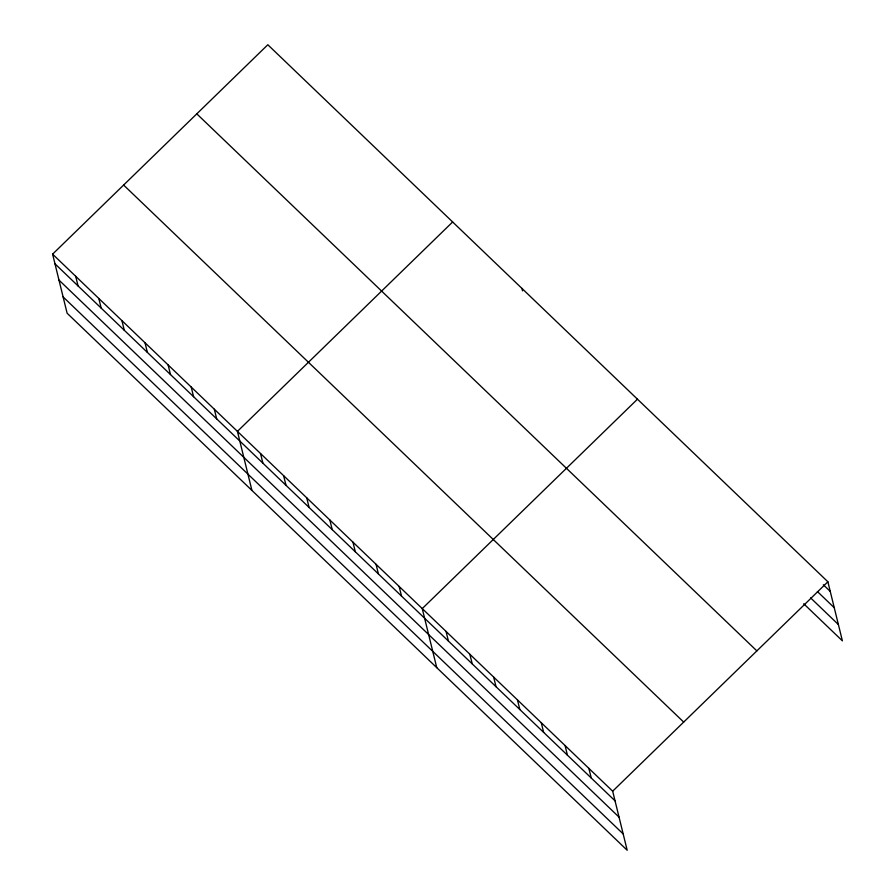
<?xml version="1.0" encoding="UTF-8"?>
<svg xmlns="http://www.w3.org/2000/svg" width="895" height="895" viewBox="0 0 895 895"><rect width="100%" height="100%" fill="white"/><g stroke="black" fill="none" stroke-linecap="round" stroke-linejoin="round"><path stroke-width="1.34" d="M52.604 254.146L612.672 791.191L627.182 850.25L67.114 313.216L52.604 254.146L267.818 44.75L827.886 581.784L842.396 640.854L803.721 603.756M452.646 221.971L237.421 431.379L251.931 490.438M637.464 399.192L422.25 608.6L436.76 667.659M612.672 791.191L827.886 581.784M823.31 584.759L830.258 591.416M817.403 591.561L834.263 607.727M810.624 597.905L838.391 624.542M196.799 113.855L756.868 650.889M123.622 185.052L683.69 722.086M54.964 263.79L615.033 800.824M58.98 280.101L619.049 817.135M63.097 296.905L623.177 833.939M521.953 288.425L522.546 290.841M588.865 768.369L591.237 778.001M565.069 745.535L567.43 755.179M541.262 722.712L543.634 732.356M517.455 699.89L519.827 709.522M493.66 677.067L496.02 686.7M469.853 654.245L472.224 663.877M446.046 631.422L448.417 641.055M399.148 586.438L401.508 596.081M376.045 564.286L378.406 573.93M352.943 542.135L355.304 551.767M329.841 519.984L332.202 529.616M306.739 497.833L309.099 507.465M283.625 475.681L285.997 485.314M260.523 453.53L262.895 463.162M214.319 409.216L216.691 418.86M191.217 387.065L193.588 396.698M168.115 364.914L170.486 374.546M145.012 342.763L147.384 352.395M121.91 320.611L124.282 330.244M98.808 298.46L101.18 308.093M75.706 276.309L78.066 285.941"/></g></svg>
